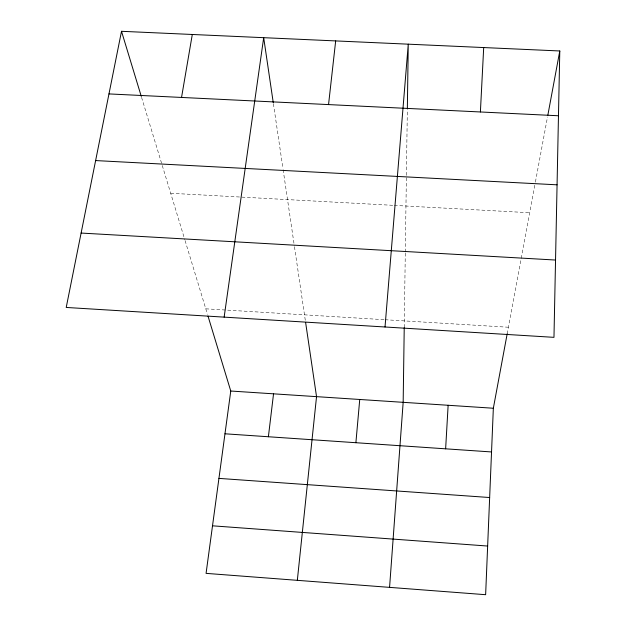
<?xml version="1.0" encoding="UTF-8"?>
<svg xmlns="http://www.w3.org/2000/svg" width="626" height="626" viewBox="0 0 626 626"><rect width="100%" height="100%" fill="white"/><g stroke="black" fill="none" stroke-linecap="round" stroke-linejoin="round"><path stroke-width="0.47" stroke-dasharray="3.13 2.35" d="M404.232 327.5L405.288 253.021M405.304 252.075L407.338 109.237M507.185 333.799L535.246 182.925M535.426 181.963L547.5 117.015M170.702 193.262L393.3 205.336M394.27 205.391L529.698 212.73M205.797 308.821L384.106 319.675M385.068 319.73L508.406 327.241M141.562 97.343L184.803 239.703M185.085 240.619L207.456 314.291M273.405 103.681L282.983 168.723M283.124 169.693L294.322 245.768M294.463 246.707L305.324 320.504"/><path stroke-width="0.94" d="M404.232 327.5L403.167 402.322L389.568 587.368M407.354 108.282L408.262 44.172L385.021 326.991M559.785 50.972L553.971 337.344L66.215 307.452L121.507 31.3L559.785 50.972L547.86 115.106M507.185 333.799L493.343 408.238L485.635 594.7L206.071 573.369L230.767 391.023L208.012 316.114M480.392 111.968L483.695 47.56M445.634 448.819L448.138 405.272M355.889 442.707L359.739 399.482M297.327 580.333L316.537 396.649L305.605 322.398M328.548 104.589L335.677 40.917M268.39 436.752L273.546 393.824M224.139 317.132L263.687 37.685L273.265 102.719M181.54 97.445L192.299 34.477M108.971 93.916L558.47 115.763M95.621 160.569L557.07 184.819M81.106 233.06L555.544 260.04M230.767 391.023L493.343 408.238M224.969 433.795L491.535 451.949M218.936 478.389L489.649 497.529M212.511 525.817L487.646 546.044M121.507 31.3L141.288 96.427"/></g></svg>
